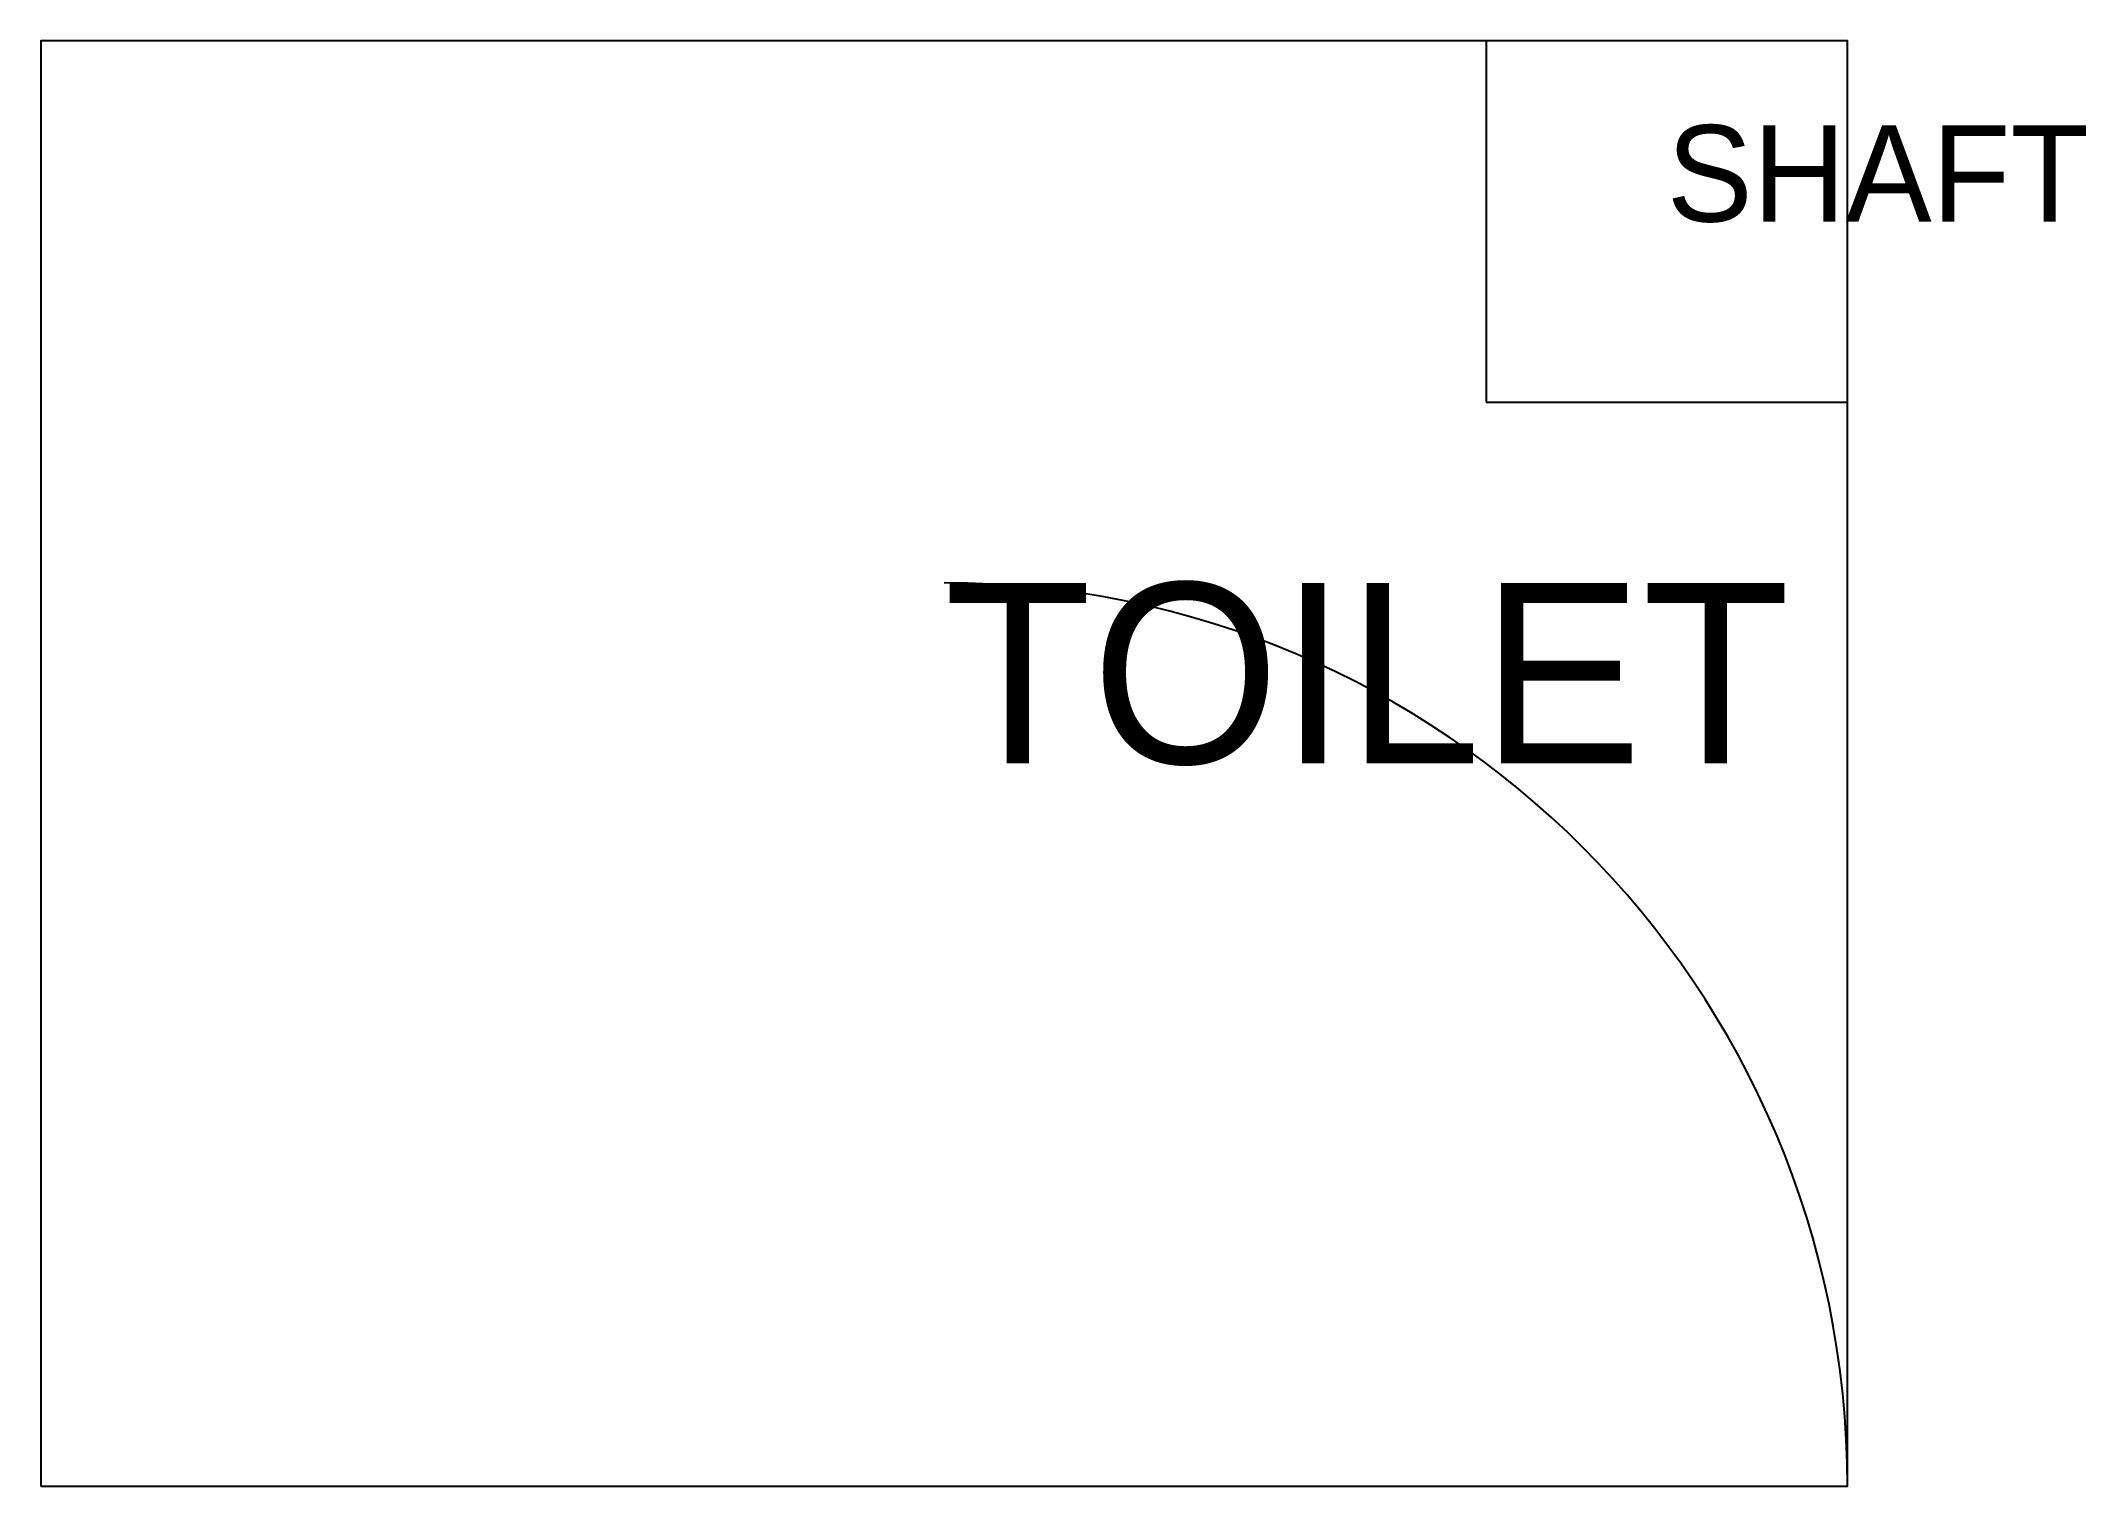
# Model space of a CAD drawing. Header units: millimetres. Extents: x 0 to 1698, y 0 to 1200.
import ezdxf

# ---------------------------------------------------------------- set-up
doc = ezdxf.new("R2010")
doc.units = ezdxf.units.MM
for name, color, linetype in [('A-DOOR', 30, 'Continuous'), ('A-ROOM', 151, 'Continuous'), ('A-SHAFT', 5, 'Continuous'), ('A-TEXT', 7, 'Continuous')]:
    doc.layers.add(name, color=color, linetype=linetype)

# ---------------------------------------------------------------- blocks, each defined once
blk = doc.blocks.new('DOOR_750')
at = {"layer": 'A-DOOR'}
blk.add_line((0, 0), (750, 0), dxfattribs=at)
blk.add_arc((0, 0), 750, 0, 90, dxfattribs=at)

msp = doc.modelspace()

# ---------------------------------------------------------------- linework, layer by layer
at = {"layer": 'A-ROOM'}
msp.add_lwpolyline([(0, 0), (1500, 0), (1500, 1200), (0, 1200)], close=True, dxfattribs=at)
at = {"layer": 'A-SHAFT'}
msp.add_lwpolyline([(1200, 900), (1500, 900), (1500, 1200), (1200, 1200)], close=True, dxfattribs=at)

# ---------------------------------------------------------------- block references
at = {"layer": 'A-DOOR'}
msp.add_blockref('DOOR_750', (750, 0), dxfattribs=at)

# ---------------------------------------------------------------- texts
at = {"layer": 'A-TEXT'}
for s, height, p in [('SHAFT', 80, (1350, 1050)), ('TOILET', 150, (750, 600))]:
    msp.add_text(s, height=height, dxfattribs=at).set_placement(p)

doc.saveas('drawing.dxf')
